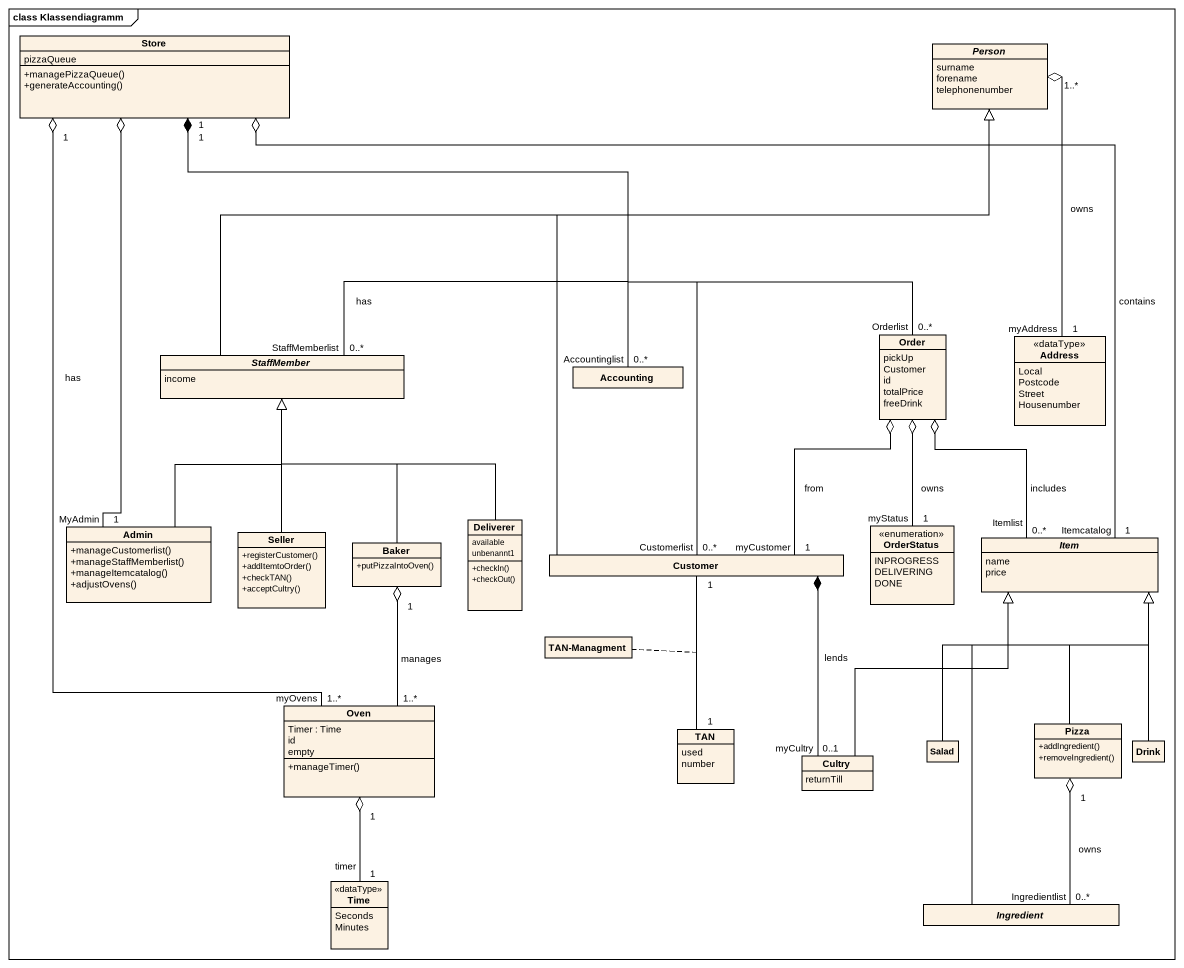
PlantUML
@startuml
mainframe class Klassendiagramm
hide circle
hide empty members
skinparam classAttributeIconSize 0
class Store {
  pizzaQueue
  +managePizzaQueue()
  +generateAccounting()
}
abstract class "Person" as Person_ {
  surname
  forename
  telephonenumber
}
abstract class StaffMember {
  income
}
class Accounting
class Order {
  pickUp
  Customer
  id
  totalPrice
  freeDrink
}
class Address <<dataType>> {
  Local
  Postcode
  Street
  Housenumber
}
class Admin {
  +manageCustomerlist()
  +manageStaffMemberlist()
  +manageItemcatalog()
  +adjustOvens()
}
class Deliverer {
  available
  unbenannt1
  +checkIn()
  +checkOut()
}
enum OrderStatus {
  INPROGRESS
  DELIVERING
  DONE
}
class Seller {
  +registerCustomer()
  +addItemtoOrder()
  +checkTAN()
  +acceptCultry()
}
class Baker {
  +putPizzaIntoOven()
}
class Customer
abstract class Item {
  name
  price
}
class "TAN-Managment" as TAN_Managment
class Oven {
  Timer : Time
  id
  empty
  +manageTimer()
}
class TAN {
  used
  number
}
class Pizza {
  +addIngredient()
  +removeIngredient()
}
class Cultry {
  returnTill
}
class Salad
class Drink
class Time <<dataType>> {
  Seconds
  Minutes
}
abstract class Ingredient
Store "1" *-- "0..*\nStaffMemberlist" StaffMember : has
Store *-- "0..*\nAccountinglist" Accounting
Store "1" *-right- "Orderlist\n0..*" Order
Store o-- "1\nMyAdmin" Admin
Store *-- "Customerlist\n0..*" Customer
Store o-right- "Itemcatalog\n1" Item : contains
Store "1" o-- "myOvens\n1..*" Oven : has
Person_ "1..*" o-- "myAddress\n1" Address : owns
StaffMember -right-|> Person_
Order o-- "1\nmyStatus" OrderStatus : owns
Order o-- "myCustomer\n1" Customer : from
Order o-- "Itemlist\n0..*" Item : includes
Admin -up-|> StaffMember
Deliverer -up-|> StaffMember
Seller -up-|> StaffMember
Baker -up-|> StaffMember
Baker "1" o-- "1..*" Oven : manages
Customer -up-|> Person_
Customer *-- "myCultry\n0..1" Cultry : lends
Oven "1" o-- "1\ntimer" Time
TAN "1" -up- "1" Customer
(TAN, Customer) .. TAN_Managment
Pizza -up-|> Item
Pizza "1" o-- "Ingredientlist\n0..*" Ingredient : owns
Cultry -up-|> Item
Salad -up-|> Item
Drink -up-|> Item
Ingredient -up-|> Item
@enduml
